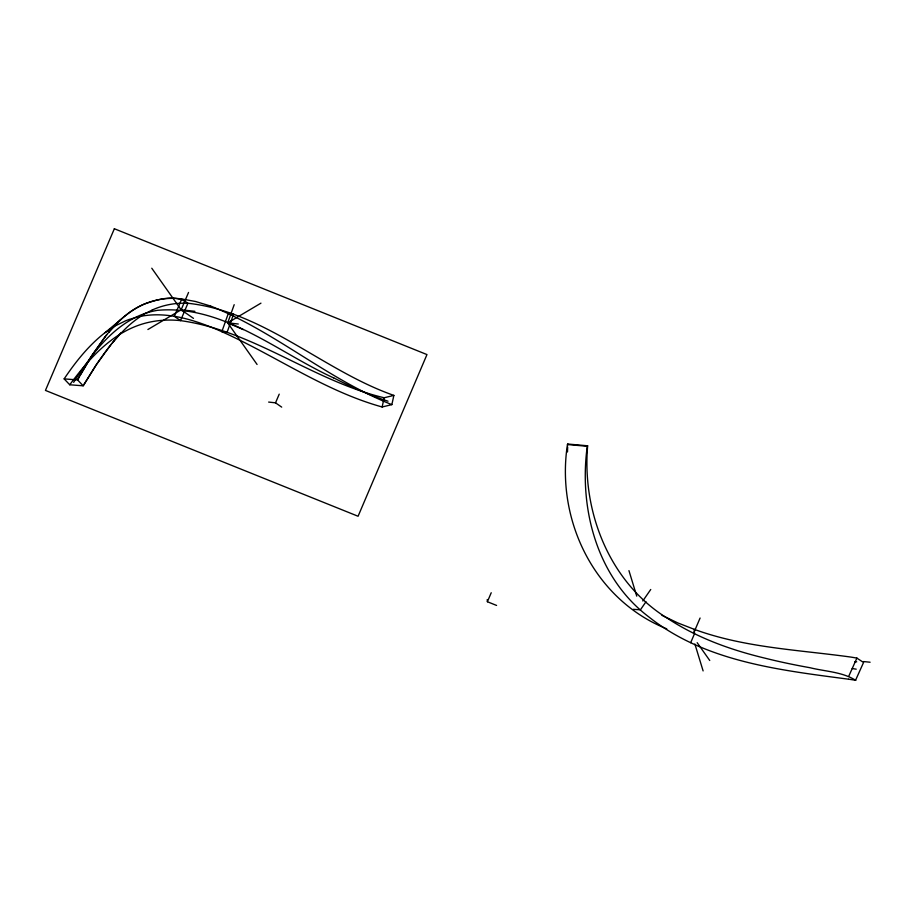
<?xml version="1.0" encoding="UTF-8"?>
<svg xmlns="http://www.w3.org/2000/svg" width="909" height="909" viewBox="0 0 909 909"><rect width="100%" height="100%" fill="white"/><g stroke="black" fill="none" stroke-linecap="round" stroke-linejoin="round"><path stroke-width="1.36" d="M567.5 451.943L567.659 447.001M567.761 445.024L567.818 444.035L587.646 445.785C581.896 512.278 609.734 583.078 668.126 618.734C697.589 638.084 731.234 650.094 765.355 658.264C780.115 661.945 795.023 665.047 809.999 667.717C825.258 671.512 842.12 671.796 855.562 680.262L863.55 662.479L856.892 658.116L848.904 675.898M567.818 444.035L567.455 444.535C555.774 520.016 594.191 599.747 666.763 628.835M587.646 445.785L587.282 446.285C578.749 508.472 597.008 577.794 648.81 616.904C705.236 661.797 779.32 670.024 848.324 679.171M382.132 406.982L384.143 397.767L393.87 395.404L391.859 404.63L382.132 406.982C322.706 390.484 272.268 353.317 216.081 329.172C193.117 319.638 168.04 311.855 142.952 315.912A78.515 76.561 -4.1 0 0 137.509 317.002L129.123 319.468A79.185 77.22 -4.1 0 0 125.453 320.877L115.227 325.899L105.001 332.694M234.192 304.685L227.704 322.888L257.077 364.464M210.502 306.015L195.515 301.493L181.755 298.97L174.346 316.332L180.527 320.627C253.531 330.615 313.06 380.916 384.143 397.767M188.538 292.437L181.141 309.799L147.894 329.524M268.644 402.073L275.518 402.835L279.222 394.154M496.587 605.439L487.394 601.735L491.224 592.748M693.533 633.425L700.089 618.029M690.681 642.686L694.51 633.698L694.192 629.301L677.784 622.915L661.934 615.336M77.947 379.212L77.572 379.905L64.141 378.883C75.595 361.873 88.582 345.511 104.83 332.819M79.447 376.451L77.572 379.905L83.174 385.802L96.218 364.873L110.148 345.67M78.322 378.519L91.207 356.601L104.728 337.296M80.208 375.065L92.4 354.749L105.137 336.773M73.652 382.348C90.775 355.817 110.387 327.865 140.463 315.139A75.879 73.993 -4.1 0 1 157.507 310.321C223.205 304.549 277.109 351.953 333.592 377.883M96.218 364.873L83.174 385.802L69.743 384.78L64.141 378.883M96.615 364.27L104.478 353.101M642.799 600.963L650.742 589.486M645.992 601.758L640.436 609.791L633.255 609.337M69.743 384.78C83.821 365.804 99.501 347.158 119.693 334.421A105.239 102.626 -4.1 0 1 122.26 332.876L126.658 330.456A95.115 92.752 -4.1 0 1 134.384 326.876C148.894 320.832 164.949 318.979 180.527 320.627L187.924 303.265C264.53 311.594 322.797 370.542 393.87 395.404M104.899 352.533L109.557 346.431M104.933 337.034L106.444 335.103M105.955 335.728L106.637 334.853M109.75 346.181L111.33 344.181M106.546 334.978L107.614 333.637M110.341 345.42L113.295 341.75M112.341 342.932L113.682 341.295M108.069 333.08L108.875 332.092M108.694 332.308L120.863 319.502M113.489 341.523L121.272 332.751A141.702 138.179 -4.1 0 0 115.773 338.807L113.864 341.068M109.046 331.876C118.704 320.286 130.476 310.049 144.417 304.004C157.836 299.356 175.642 293.766 187.924 303.265L181.005 303.242A74.845 72.993 -4.1 0 0 152.292 309.958M120.42 319.911L105.364 332.421M260.951 303.151L227.704 322.888L238.294 324.013M146.747 312.798L152.314 309.992M854.903 661.707L856.698 661.854M567.455 444.535L587.282 446.285M181.811 309.867L194.901 311.321M181.755 298.97C162.2 296.334 141.906 302.231 126.635 314.673A101.99 99.456 -4.1 0 0 120.511 319.832M388.007 401.199L383.712 399.733M694.192 629.301C744.369 647.742 798.182 649.776 850.597 657.037A177.675 21.464 0.6 0 1 856.96 658.105M210.82 306.128C275.029 331.524 327.592 379.235 391.859 404.63M228.466 323.218L243.294 329.603M193.492 318.377L181.141 309.799L151.769 268.223M275.518 402.835L281.699 407.13M697.158 642.674L709.747 660.491M694.896 644.049L703.111 670.922M628.948 570.625L636.743 596.145M487.235 599.531L487.394 601.735M852.222 668.535A179.3 15.373 3.4 0 1 856.221 669.183M863.516 661.559A179.278 11.931 0.4 0 1 870.106 662.229M848.563 679.182A181.391 7.863 6.1 0 1 855.789 680.284M121.397 332.864A109.41 106.694 -4.1 0 1 146.644 312.651M383.689 399.801A377.292 367.918 -4.1 0 1 333.637 377.803M228.307 313.503L221.819 331.705L227.114 332.262L233.602 314.071L228.307 313.503M114.352 228.738L45.45 390.416L358.078 516.255L426.969 354.578L114.352 228.738"/></g></svg>
